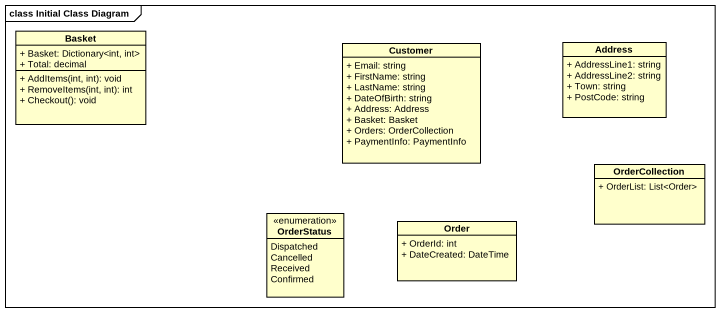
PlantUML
@startuml
mainframe class Initial Class Diagram
hide circle
hide empty members
skinparam classAttributeIconSize 0
class Basket {
  + Basket: Dictionary<int, int>
  + Total: decimal
  + AddItems(int, int): void
  + RemoveItems(int, int): int
  + Checkout(): void
}
class Customer {
  + Email: string
  + FirstName: string
  + LastName: string
  + DateOfBirth: string
  + Address: Address
  + Basket: Basket
  + Orders: OrderCollection
  + PaymentInfo: PaymentInfo
}
class Address {
  + AddressLine1: string
  + AddressLine2: string
  + Town: string
  + PostCode: string
}
class OrderCollection {
  + OrderList: List<Order>
}
enum OrderStatus {
  Dispatched
  Cancelled
  Received
  Confirmed
}
class Order {
  + OrderId: int
  + DateCreated: DateTime
}
@enduml
